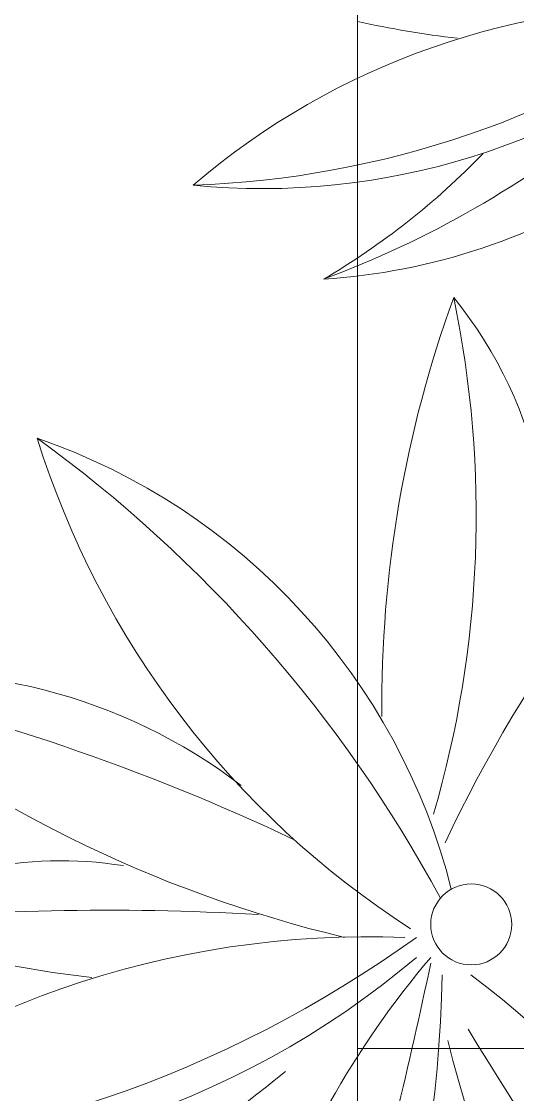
# Model space of a CAD drawing. Header units: millimetres. Extents: x 5357 to 201988, y -16345 to 109895.
# Drawn here: x 60304.5 to 60523.1, y 50637.7 to 51110.8 of the extents above; entities that cross this region are included whole.
import ezdxf

# ---------------------------------------------------------------- set-up
doc = ezdxf.new("R2010")
doc.units = ezdxf.units.MM
for name, color, linetype, lineweight in [('A-DETL-THIN', 151, 'Continuous', 9), ('A-FLOR', 192, 'Continuous', 9), ('A-WALL', 113, 'Continuous', 9), ('G-IMPT', 8, 'Continuous', 9), ('L-PLNT', 71, 'Continuous', 9)]:
    doc.layers.add(name, color=color, linetype=linetype, lineweight=lineweight)

# ---------------------------------------------------------------- blocks, each defined once
blk = doc.blocks.new('CAY DUA VAN PHAT - CAY DUA VAN PHAT_dwg-V815-TKCS_MB SÂN ĐƯỜNG NỘI BỘ')
at = {"layer": 'G-IMPT'}
blk.add_circle((672.09, 720.8), 35.68, dxfattribs=at)
for centre, radius, start, end in [((1505.19, 811.21), 822.27, 139.40241, 182.22196), ((-165.56, 1381.78), 1047, 324.19163, 358.05796), ((110.73, 1269.47), 773.93, 319.72962, 5.69701), ((934.45, 1217.21), 484.17, 171.28074, 217.3319), ((2363.89, 1712.04), 1954, 192.45532, 205.30666), ((-423.23, 568.12), 1137.9, 13.43357, 39.4147), ((972.53, 1082.77), 356.56, 147.77658, 188.93687), ((3037.68, 1041.3), 2378.09, 174.41125, 183.20325), ((-370.24, 928.87), 1096.5, 6.61656, 18.28498), ((-62.11, 1592.19), 1116.77, 320.68015, 338.27269), ((5.95, 342.33), 797.16, 32.80883, 72.67027), ((1228.07, 1817.95), 1216.67, 215.97087, 241.57597), ((779.81, 1288.74), 567.56, 199.06916, 255.84865), ((519.72, 537.8), 657.82, 139.40241, 182.22196), ((-816.88, 994.26), 837.6, 324.19163, 358.05796), ((-595.85, 904.41), 619.15, 319.72962, 5.69701), ((695.3, 1884.13), 1137.9, 271.06337, 304.27673), ((1231.12, 130.13), 820.47, 108.44838, 130.22753), ((-734.13, 1162.59), 893.42, 320.68015, 339.59855), ((-466.22, 1185.69), 660.47, 313.95882, 329.56689), ((-453.71, 887.69), 558.16, 326.90571, 356.24571), ((-980.63, 631.94), 877.2, 6.61656, 12.45077), ((-95.38, 4605.11), 3931.17, 281.76683, 285.77091), ((478.87, -252.08), 1051.7, 89.46131, 109.98389), ((311.62, 1657.04), 940.58, 258.21063, 286.24623), ((1139.97, -402.53), 1267.2, 115.21824, 137.85612), ((594.66, -15.71), 778.16, 34.31144, 76.62972), ((354.97, 1024.5), 372.19, 230.74454, 286.70355), ((1382.22, 1223.79), 834.25, 217.05305, 255.81229), ((-3577.96, -6349.72), 8299.95, 54.668041, 58.453572)]:
    blk.add_arc(centre, radius, start, end, dxfattribs=at)
blk = doc.blocks.new('CAY DUA VAN PHAT - CAY DUA VAN PHAT-2271497-TKCS_MB SÂN ĐƯỜNG NỘI BỘ')
at = {"extrusion": (0, 0, -1), "xscale": 0.5, "yscale": 0.5, "zscale": -0.5, "rotation": 180}
blk.add_blockref('CAY DUA VAN PHAT - CAY DUA VAN PHAT_dwg-V815-TKCS_MB SÂN ĐƯỜNG NỘI BỘ', (151.82, 370.52), dxfattribs=at)

msp = doc.modelspace()

# ---------------------------------------------------------------- linework, layer by layer
at = {"layer": 'A-DETL-THIN'}
for p, q in [((60452.49, 53311.94), (60452.49, 50561.94)), ((60452.49, 50561.94), (60452.49, 53311.94))]:
    msp.add_line(p, q, dxfattribs=at)
at = {"layer": 'A-FLOR'}
msp.add_line((60452.49, 53311.94), (60452.49, 50557.93), dxfattribs=at)
at = {"layer": 'A-WALL'}
for q in [(60652.56, 50657.93), (60452.49, 50547.93)]:
    msp.add_line((60452.49, 50657.93), q, dxfattribs=at)

# ---------------------------------------------------------------- block references
at = {"layer": 'L-PLNT', "rotation": 270.0000000000003}
msp.add_blockref('CAY DUA VAN PHAT - CAY DUA VAN PHAT-2271497-TKCS_MB SÂN ĐƯỜNG NỘI BỘ', (60492.56, 50896.94), dxfattribs=at)

doc.saveas('drawing.dxf')
